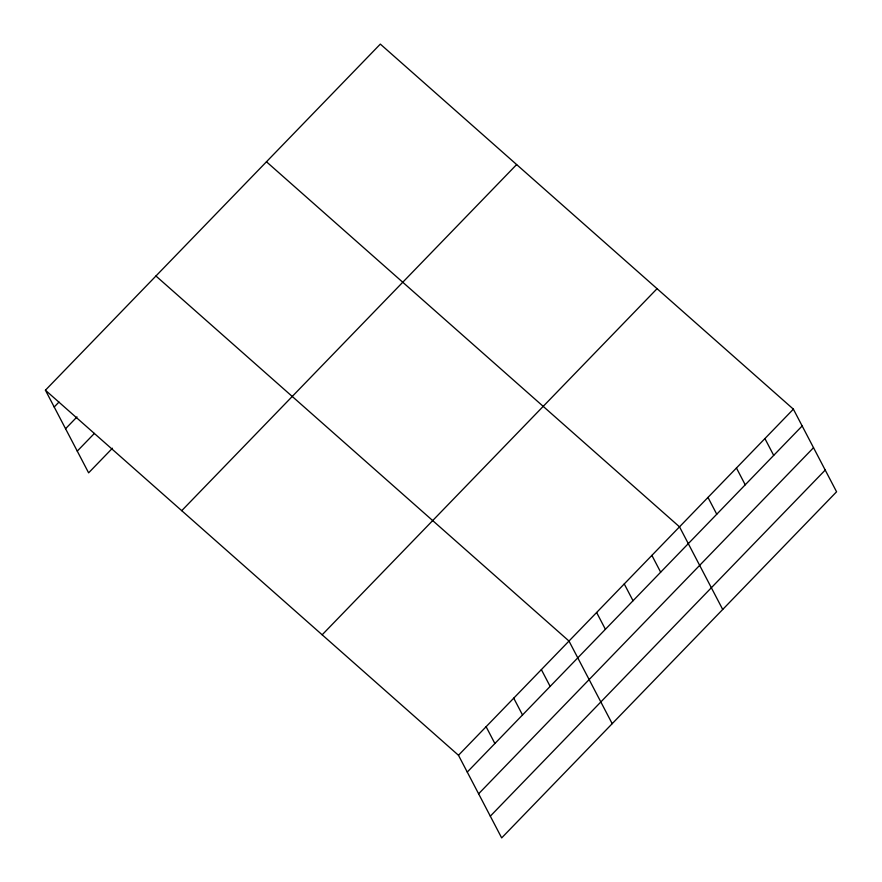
<?xml version="1.0" encoding="UTF-8"?>
<svg xmlns="http://www.w3.org/2000/svg" width="882" height="882" viewBox="0 0 882 882"><rect width="100%" height="100%" fill="white"/><g stroke="black" fill="none" stroke-linecap="round" stroke-linejoin="round"><path stroke-width="1.32" d="M45.423 390.208L380.329 44.1L793.381 409.16L836.577 491.792L501.671 837.9L458.475 755.268L45.423 390.208L88.619 472.84L112.444 448.221M54.199 407.01L58.973 402.082M65.566 428.729L76.999 416.91M77.263 451.11L94.418 433.393M181.725 510.678L516.632 164.57M322.162 634.797L657.068 288.69M458.475 755.268L793.381 409.16M467.262 772.07L802.168 425.962M478.617 793.789L813.524 447.692M490.315 816.17L825.221 470.073M266.452 161.77L679.515 526.841L722.711 609.473M155.938 275.989L568.989 641.049L612.196 723.681M764.914 438.575L773.69 455.377M736.448 468L745.224 484.802M707.981 497.415L716.757 514.217M651.886 555.384L660.662 572.186M624.247 583.939L633.033 600.741M596.618 612.494L605.405 629.296M541.361 669.603L550.148 686.405M513.732 698.158L522.519 714.96M486.103 726.713L494.89 743.515"/></g></svg>
